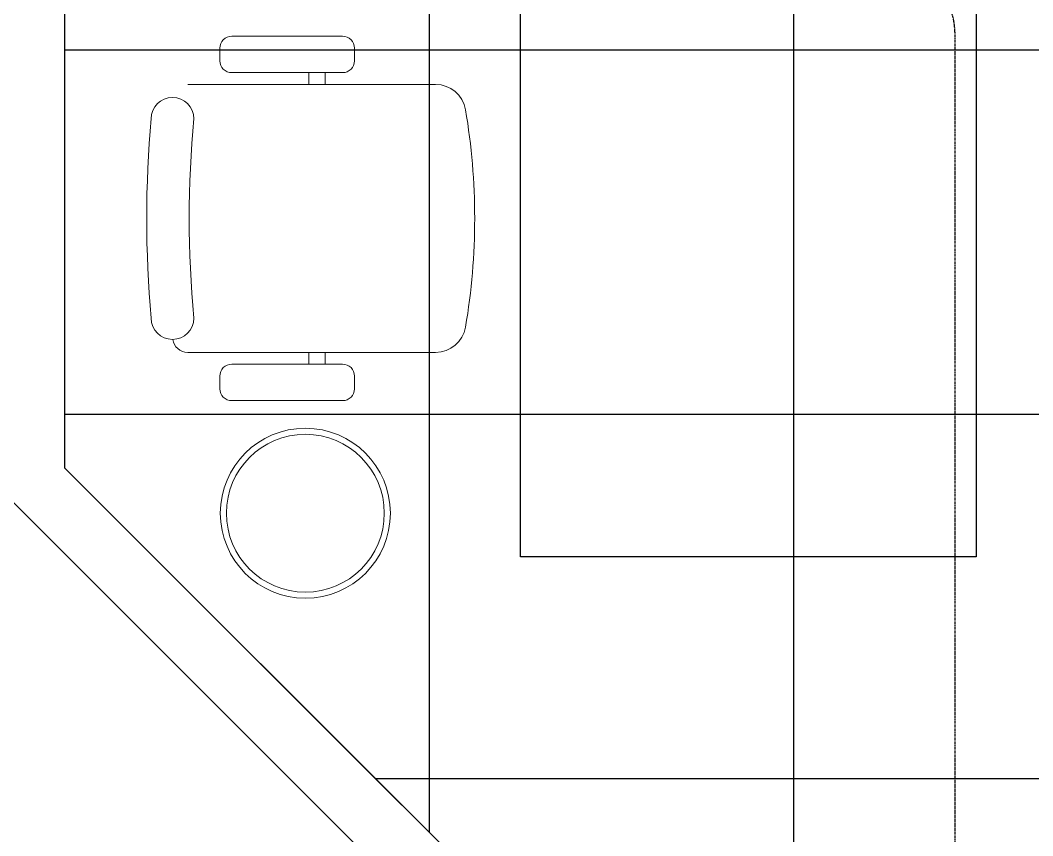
# Model space of a CAD drawing. Extents: x -12260 to 57327, y -29287 to 19916.
# Drawn here: x 15032 to 16699, y -304 to 1039 of the extents above; entities that cross this region are included whole.
import ezdxf

# ---------------------------------------------------------------- set-up
doc = ezdxf.new("R2010")
doc.units = 0
doc.header["$LTSCALE"] = 0.25
doc.linetypes.add('DASHDOT', pattern=[25.4, 12.7, -6.35, 0, -6.35])
doc.linetypes.add('HIDDEN', pattern=[9.525, 6.35, -3.175])
doc.layers.add('01-First Floor-FUR$0$FALSE CEILING', color=251, linetype='Continuous')
for name, color, linetype, lineweight in [('01-First Floor-FUR$0$LOADING', 253, 'Continuous', 5), ('01-First Floor-FUR$0$NEW Wall', 166, 'Continuous', 5), ('01-First Floor-FUR$0$Walls', 251, 'Continuous', 5), ('E-LITE-CLNG-CNDT', 6, 'DASHDOT', 35), ('E-POWR-FLOR-CNDT', 6, 'HIDDEN', 25)]:
    doc.layers.add(name, color=color, linetype=linetype, lineweight=lineweight)

# ---------------------------------------------------------------- blocks, each defined once
blk = doc.blocks.new('01-First Floor-FUR$0$WM00001-P')
at = {"layer": '01-First Floor-FUR$0$LOADING'}
for radius in [0.14, 0.13]:
    blk.add_circle((0, 0), radius, dxfattribs=at)
blk = doc.blocks.new('*X119')
at = {"color": 0}
for p, q in [((5, 3), (5, 3)), ((5, 3), (5, 3)), ((5, 3), (5, 3)), ((5, 3), (5, 3)), ((5, 3), (5, 3)), ((5, 3), (5, 3)), ((5, 3), (5, 3)), ((5, 3), (5, 3)), ((5, 3), (5, 3)), ((5, 3), (5, 3)), ((5, 3), (5, 3)), ((5, 3), (5, 3)), ((5, 3), (5, 3)), ((5, 3), (5, 3)), ((5, 3), (5, 3)), ((5, 3), (5, 3)), ((5, 3), (5, 3)), ((5, 3), (5, 3)), ((5, 3), (5, 3)), ((5, 3), (5, 3)), ((5, 3), (5, 3)), ((5, 3), (5, 3)), ((5, 3), (5, 3)), ((5, 3), (5, 3)), ((5, 3), (5, 3)), ((5, 3), (5, 3)), ((5, 3), (5, 3)), ((5, 3), (5, 3)), ((5, 3), (5, 3)), ((5, 3), (5, 3)), ((5, 3), (5, 3)), ((5, 3), (5, 3)), ((5, 3), (5, 3)), ((5, 3), (5, 3)), ((5, 3), (5, 3)), ((5, 3), (5, 3)), ((5, 3), (5, 3)), ((5, 3), (5, 3)), ((5, 3), (5, 3)), ((5, 3), (5, 3)), ((5, 3), (5, 3)), ((5, 3), (5, 3)), ((5, 3), (5, 3)), ((5, 3), (5, 3)), ((5, 3), (5, 3)), ((5, 3), (5, 3)), ((5, 3), (5, 3)), ((5, 3), (5, 3)), ((5, 3), (5, 3)), ((5, 3), (5, 3)), ((5, 3), (5, 3)), ((5, 3), (5, 3)), ((5, 3), (5, 3)), ((5, 3), (5, 3)), ((5, 3), (5, 3)), ((5, 3), (5, 3)), ((5, 3), (5, 3)), ((5, 3), (5, 3)), ((5, 3), (5, 3)), ((5, 3), (5, 3)), ((5, 3), (5, 3)), ((5, 3), (5, 3)), ((5, 3), (5, 3)), ((5, 3), (5, 3)), ((5, 3), (5, 3)), ((5, 3), (5, 3)), ((6, 3), (5, 3)), ((5, 3), (5, 3)), ((6, 3), (5, 3)), ((5, 3), (5, 3)), ((6, 3), (5, 3)), ((5, 3), (5, 3)), ((6, 3), (5, 3)), ((5, 3), (5, 3)), ((5, 3), (5, 3)), ((5, 3), (5, 3)), ((5, 3), (5, 3)), ((5, 3), (5, 3)), ((5, 3), (5, 3)), ((5, 3), (5, 3)), ((5, 3), (5, 3)), ((5, 3), (5, 3)), ((5, 3), (5, 3)), ((5, 3), (5, 3)), ((5, 3), (5, 3)), ((5, 3), (5, 3)), ((5, 3), (5, 3)), ((5, 3), (5, 3)), ((5, 3), (5, 3)), ((5, 3), (5, 3)), ((5, 3), (5, 3)), ((5, 3), (5, 3)), ((5, 3), (5, 3)), ((5, 3), (5, 3)), ((5, 3), (5, 3)), ((5, 3), (5, 3)), ((6, 3), (6, 3)), ((6, 3), (6, 3)), ((6, 3), (6, 3)), ((6, 3), (6, 3)), ((6, 3), (6, 3)), ((6, 3), (6, 3)), ((6, 3), (6, 3)), ((6, 3), (6, 3)), ((6, 3), (6, 3)), ((6, 3), (6, 3)), ((6, 3), (6, 3)), ((6, 3), (6, 3)), ((6, 3), (6, 3)), ((6, 3), (6, 3)), ((6, 3), (6, 3)), ((6, 3), (6, 3)), ((6, 3), (6, 3)), ((6, 3), (6, 3)), ((6, 3), (6, 3)), ((6, 3), (6, 3)), ((6, 3), (6, 3)), ((6, 3), (6, 3)), ((6, 3), (6, 3)), ((6, 3), (6, 3)), ((6, 3), (6, 3)), ((6, 3), (6, 3)), ((6, 3), (6, 3)), ((6, 3), (6, 3)), ((6, 3), (6, 3)), ((6, 3), (6, 3)), ((6, 3), (6, 3)), ((6, 3), (6, 3)), ((6, 3), (6, 3)), ((6, 3), (6, 3)), ((6, 3), (6, 3)), ((6, 3), (6, 3)), ((6, 3), (6, 3)), ((6, 3), (6, 3)), ((6, 3), (6, 3)), ((6, 3), (6, 3)), ((6, 3), (6, 3)), ((6, 3), (6, 3)), ((6, 3), (6, 3)), ((6, 3), (6, 3)), ((6, 3), (6, 3)), ((6, 3), (6, 3)), ((6, 3), (6, 3)), ((6, 3), (6, 3)), ((6, 3), (6, 3)), ((6, 3), (6, 3)), ((6, 3), (6, 3)), ((6, 3), (6, 3)), ((6, 3), (6, 3)), ((6, 3), (6, 3)), ((6, 3), (6, 3)), ((6, 3), (6, 3)), ((6, 3), (6, 3)), ((6, 3), (6, 3)), ((6, 3), (6, 3)), ((6, 3), (6, 3)), ((6, 3), (6, 3)), ((6, 3), (6, 3)), ((6, 3), (6, 3)), ((6, 3), (6, 3)), ((6, 3), (6, 3)), ((6, 3), (6, 3)), ((6, 3), (6, 3)), ((6, 3), (6, 3)), ((6, 3), (6, 3)), ((6, 3), (6, 3)), ((6, 3), (6, 3)), ((6, 3), (6, 3)), ((6, 3), (6, 3)), ((6, 3), (6, 3)), ((6, 3), (6, 3)), ((6, 3), (6, 3)), ((6, 3), (6, 3)), ((6, 3), (6, 3)), ((6, 3), (6, 3)), ((6, 3), (6, 3)), ((6, 3), (6, 3)), ((6, 3), (6, 3)), ((6, 3), (6, 3)), ((6, 3), (6, 3)), ((6, 3), (6, 3)), ((6, 3), (6, 3)), ((6, 3), (6, 3)), ((6, 3), (6, 3)), ((6, 3), (6, 3)), ((6, 3), (6, 3)), ((6, 3), (6, 3)), ((6, 3), (6, 3)), ((6, 3), (6, 3)), ((6, 3), (6, 3)), ((6, 3), (6, 3)), ((6, 3), (6, 3)), ((6, 3), (6, 3)), ((6, 3), (6, 3)), ((6, 3), (6, 3)), ((6, 3), (6, 3)), ((6, 3), (6, 3)), ((6, 3), (6, 3)), ((6, 3), (6, 3)), ((6, 3), (6, 3)), ((6, 3), (6, 3)), ((6, 3), (6, 3)), ((6, 3), (6, 3)), ((6, 3), (6, 3)), ((6, 3), (6, 3)), ((6, 3), (6, 3)), ((6, 3), (6, 3)), ((6, 3), (6, 3)), ((6, 3), (6, 3)), ((6, 3), (6, 3)), ((6, 3), (6, 3)), ((6, 3), (6, 3)), ((6, 3), (6, 3)), ((6, 3), (6, 3)), ((6, 3), (6, 3)), ((6, 3), (6, 3)), ((6, 3), (6, 3)), ((6, 3), (6, 3)), ((6, 3), (6, 3)), ((6, 3), (6, 3)), ((6, 3), (6, 3)), ((6, 3), (6, 3)), ((6, 3), (6, 3)), ((6, 3), (6, 3)), ((6, 3), (6, 3)), ((6, 3), (6, 3)), ((6, 3), (6, 3)), ((6, 3), (6, 3)), ((6, 3), (6, 3)), ((6, 3), (6, 3)), ((6, 3), (6, 3)), ((6, 3), (6, 3)), ((6, 3), (6, 3)), ((6, 3), (6, 3)), ((6, 3), (6, 3)), ((6, 3), (6, 3)), ((6, 3), (6, 3)), ((6, 3), (6, 3)), ((6, 3), (6, 3)), ((6, 3), (6, 3)), ((6, 3), (6, 3)), ((6, 3), (6, 3)), ((6, 3), (6, 3)), ((6, 3), (6, 3)), ((6, 3), (6, 3)), ((6, 3), (6, 3)), ((6, 3), (6, 3)), ((6, 3), (6, 3)), ((6, 3), (6, 3)), ((6, 3), (6, 3)), ((6, 3), (6, 3)), ((6, 3), (6, 3)), ((6, 3), (6, 3)), ((6, 3), (6, 3)), ((6, 3), (6, 3)), ((6, 3), (6, 3)), ((6, 3), (6, 3)), ((6, 3), (6, 3)), ((6, 3), (6, 3)), ((6, 3), (6, 3)), ((6, 3), (6, 3)), ((6, 3), (6, 3)), ((6, 3), (6, 3)), ((6, 3), (6, 3)), ((6, 3), (6, 3)), ((6, 3), (6, 3)), ((6, 3), (6, 3)), ((6, 3), (6, 3)), ((6, 3), (6, 3)), ((6, 3), (6, 3)), ((6, 3), (6, 3)), ((6, 3), (6, 3)), ((6, 3), (6, 3)), ((6, 3), (6, 3)), ((6, 3), (6, 3)), ((6, 3), (6, 3)), ((6, 3), (6, 3)), ((6, 3), (6, 3)), ((6, 3), (6, 3)), ((6, 3), (6, 3)), ((6, 3), (6, 3)), ((6, 3), (6, 3)), ((6, 3), (6, 3)), ((6, 3), (6, 3)), ((6, 3), (6, 3)), ((6, 3), (6, 3)), ((6, 3), (6, 3)), ((6, 3), (6, 3)), ((6, 3), (6, 3)), ((6, 3), (6, 3)), ((6, 3), (6, 3)), ((6, 3), (6, 3)), ((6, 3), (6, 3)), ((6, 3), (6, 3)), ((6, 3), (6, 3)), ((6, 3), (6, 3)), ((6, 3), (6, 3)), ((6, 3), (6, 3)), ((6, 3), (6, 3)), ((6, 3), (6, 3)), ((6, 3), (5, 3)), ((6, 3), (5, 3)), ((6, 3), (5, 3)), ((6, 3), (5, 3)), ((6, 3), (5, 3)), ((6, 3), (6, 3)), ((6, 3), (6, 3)), ((6, 3), (6, 3)), ((6, 3), (6, 3)), ((6, 3), (6, 3)), ((6, 3), (6, 3)), ((6, 3), (6, 3)), ((6, 3), (6, 3)), ((6, 3), (6, 3)), ((6, 3), (6, 3)), ((6, 3), (6, 3)), ((6, 3), (6, 3)), ((6, 3), (6, 3)), ((6, 3), (6, 3)), ((6, 3), (6, 3)), ((6, 3), (6, 3)), ((6, 3), (6, 3)), ((6, 3), (6, 3)), ((6, 3), (6, 3)), ((6, 3), (6, 3)), ((6, 3), (6, 3)), ((6, 3), (6, 3)), ((6, 3), (6, 3)), ((6, 3), (6, 3)), ((6, 3), (6, 3)), ((6, 3), (6, 3)), ((6, 3), (6, 3)), ((6, 3), (6, 3)), ((6, 3), (6, 3)), ((6, 3), (6, 3)), ((6, 3), (6, 3)), ((6, 3), (6, 3)), ((6, 3), (6, 3)), ((6, 3), (6, 3)), ((6, 3), (6, 3)), ((6, 3), (6, 3)), ((6, 3), (6, 3)), ((6, 3), (6, 3)), ((6, 3), (6, 3)), ((6, 3), (6, 3)), ((6, 3), (6, 3)), ((6, 3), (6, 3)), ((6, 3), (6, 3)), ((6, 3), (6, 3)), ((6, 3), (6, 3)), ((6, 3), (6, 3)), ((6, 3), (6, 3)), ((6, 3), (6, 3)), ((6, 3), (6, 3)), ((6, 3), (6, 3)), ((6, 3), (6, 3)), ((6, 3), (6, 3)), ((6, 3), (6, 3)), ((6, 3), (6, 3)), ((6, 3), (6, 3)), ((6, 3), (6, 3)), ((6, 3), (6, 3)), ((6, 3), (6, 3)), ((6, 3), (6, 3)), ((6, 3), (6, 3)), ((6, 3), (6, 3)), ((6, 3), (6, 3)), ((6, 3), (6, 3)), ((6, 3), (6, 3)), ((6, 3), (6, 3)), ((6, 3), (6, 3)), ((6, 3), (6, 3)), ((6, 3), (6, 3)), ((6, 3), (6, 3)), ((6, 3), (6, 3)), ((6, 3), (6, 3)), ((6, 3), (6, 3)), ((6, 3), (6, 3)), ((6, 3), (6, 3)), ((6, 3), (6, 3)), ((6, 3), (6, 3)), ((6, 3), (6, 3)), ((6, 3), (6, 3)), ((6, 3), (6, 3)), ((6, 3), (6, 3)), ((6, 3), (6, 3)), ((6, 3), (6, 3)), ((6, 3), (6, 3)), ((6, 3), (6, 3)), ((6, 3), (6, 3)), ((6, 3), (6, 3)), ((6, 3), (6, 3)), ((6, 3), (6, 3)), ((6, 3), (6, 3)), ((6, 3), (6, 3)), ((6, 3), (6, 3)), ((6, 3), (6, 3)), ((6, 3), (6, 3)), ((6, 3), (6, 3)), ((6, 3), (6, 3)), ((6, 3), (6, 3)), ((6, 3), (6, 3)), ((6, 3), (6, 3)), ((6, 3), (6, 3)), ((6, 3), (6, 3)), ((6, 3), (6, 3)), ((6, 3), (6, 3)), ((6, 3), (6, 3)), ((6, 3), (6, 3)), ((6, 3), (6, 3)), ((6, 3), (6, 3)), ((6, 3), (6, 3)), ((6, 3), (6, 3)), ((6, 3), (6, 3)), ((6, 3), (6, 3)), ((6, 3), (6, 3)), ((6, 3), (6, 3)), ((6, 3), (6, 3)), ((6, 3), (6, 3)), ((6, 3), (6, 3)), ((6, 3), (6, 3)), ((6, 3), (6, 3)), ((6, 3), (6, 3)), ((6, 3), (6, 3)), ((6, 3), (6, 3)), ((6, 3), (6, 3)), ((6, 3), (6, 3)), ((6, 3), (6, 3)), ((6, 3), (6, 3)), ((6, 3), (6, 3)), ((6, 3), (6, 3)), ((6, 3), (6, 3)), ((6, 3), (6, 3)), ((6, 3), (6, 3)), ((6, 3), (6, 3)), ((6, 3), (6, 3)), ((6, 3), (6, 3)), ((6, 3), (6, 3)), ((6, 3), (6, 3)), ((6, 3), (6, 3)), ((6, 3), (6, 3)), ((6, 3), (6, 3)), ((6, 3), (6, 3)), ((6, 3), (6, 3)), ((6, 3), (6, 3)), ((6, 3), (6, 3)), ((6, 3), (6, 3)), ((6, 3), (6, 3)), ((6, 3), (6, 3)), ((6, 3), (6, 3)), ((6, 3), (6, 3)), ((6, 3), (6, 3)), ((6, 3), (6, 3)), ((6, 3), (6, 3)), ((6, 3), (6, 3)), ((6, 3), (6, 3)), ((6, 3), (6, 3)), ((6, 3), (6, 3)), ((6, 3), (6, 3)), ((6, 3), (6, 3)), ((6, 3), (6, 3)), ((6, 3), (6, 3)), ((6, 3), (6, 3)), ((6, 3), (6, 3)), ((6, 3), (6, 3)), ((6, 3), (6, 3)), ((6, 3), (6, 3)), ((6, 3), (6, 3)), ((6, 3), (6, 3)), ((6, 3), (6, 3)), ((6, 3), (6, 3)), ((6, 3), (6, 3)), ((6, 3), (6, 3)), ((6, 3), (6, 3)), ((6, 3), (6, 3)), ((6, 3), (6, 3)), ((6, 3), (6, 3)), ((6, 3), (6, 3)), ((6, 3), (6, 3)), ((6, 3), (6, 3)), ((6, 3), (6, 3)), ((6, 3), (6, 3)), ((6, 3), (6, 3)), ((6, 3), (6, 3)), ((6, 3), (6, 3)), ((6, 3), (6, 3)), ((6, 3), (6, 3)), ((6, 3), (6, 3)), ((6, 3), (6, 3)), ((6, 3), (6, 3)), ((6, 3), (6, 3)), ((6, 3), (6, 3)), ((6, 3), (6, 3)), ((6, 3), (6, 3)), ((6, 3), (6, 3)), ((6, 3), (6, 3)), ((6, 3), (6, 3)), ((6, 3), (6, 3)), ((6, 3), (6, 3)), ((6, 3), (6, 3)), ((6, 3), (6, 3)), ((6, 3), (6, 3)), ((6, 3), (6, 3)), ((6, 3), (6, 3)), ((6, 3), (6, 3)), ((6, 3), (6, 3)), ((6, 3), (6, 3)), ((6, 3), (6, 3)), ((6, 3), (6, 3)), ((6, 3), (6, 3)), ((6, 3), (6, 3)), ((6, 3), (6, 3)), ((6, 3), (6, 3)), ((6, 3), (6, 3)), ((6, 3), (6, 3)), ((6, 3), (6, 3)), ((6, 3), (6, 3)), ((6, 3), (6, 3)), ((6, 3), (6, 3)), ((6, 3), (6, 3)), ((6, 3), (6, 3)), ((6, 3), (6, 3)), ((6, 3), (6, 3)), ((6, 3), (6, 3)), ((6, 3), (6, 3)), ((6, 3), (6, 3)), ((6, 3), (6, 3)), ((6, 3), (6, 3)), ((6, 3), (6, 3)), ((6, 3), (6, 3)), ((6, 3), (6, 3)), ((6, 3), (6, 3)), ((6, 3), (6, 3)), ((6, 3), (6, 3)), ((6, 3), (6, 3)), ((6, 3), (6, 3)), ((6, 3), (6, 3)), ((6, 3), (6, 3)), ((6, 3), (6, 3)), ((6, 3), (6, 3)), ((6, 3), (6, 3)), ((6, 3), (6, 3)), ((6, 3), (6, 3)), ((6, 3), (6, 3)), ((6, 3), (6, 3)), ((6, 3), (6, 3)), ((6, 3), (6, 3)), ((6, 3), (6, 3)), ((6, 3), (6, 3)), ((6, 3), (6, 3)), ((6, 3), (6, 3)), ((6, 3), (6, 3)), ((6, 3), (6, 3)), ((6, 3), (6, 3)), ((6, 3), (6, 3)), ((6, 3), (6, 3)), ((6, 3), (6, 3)), ((6, 3), (6, 3)), ((6, 3), (6, 3)), ((6, 3), (6, 3)), ((6, 3), (6, 3)), ((6, 3), (6, 3)), ((6, 3), (6, 3)), ((6, 3), (6, 3)), ((6, 3), (6, 3)), ((6, 3), (6, 3)), ((6, 3), (6, 3)), ((6, 3), (6, 3)), ((6, 3), (6, 3)), ((6, 3), (6, 3)), ((6, 3), (6, 3)), ((6, 3), (6, 3)), ((6, 3), (6, 3)), ((6, 3), (6, 3)), ((6, 3), (6, 3)), ((6, 3), (6, 3)), ((6, 3), (6, 3)), ((6, 3), (6, 3)), ((6, 3), (6, 3)), ((6, 3), (6, 3)), ((6, 3), (6, 3)), ((6, 3), (6, 3)), ((6, 3), (6, 3)), ((6, 3), (6, 3)), ((6, 3), (6, 3)), ((6, 3), (6, 3)), ((6, 3), (6, 3)), ((6, 3), (6, 3)), ((6, 3), (6, 3)), ((6, 3), (6, 3)), ((6, 3), (6, 3)), ((6, 3), (6, 3)), ((6, 3), (6, 3)), ((6, 3), (6, 3)), ((6, 3), (6, 3)), ((6, 3), (6, 3)), ((6, 3), (6, 3)), ((6, 3), (6, 3)), ((6, 3), (6, 3)), ((6, 3), (6, 3)), ((6, 3), (6, 3)), ((6, 3), (6, 3)), ((6, 3), (6, 3)), ((6, 3), (6, 3)), ((6, 3), (6, 3)), ((6, 3), (6, 3)), ((6, 3), (6, 3)), ((6, 3), (6, 3)), ((6, 3), (6, 3)), ((6, 3), (6, 3)), ((6, 3), (6, 3)), ((6, 3), (6, 3)), ((6, 3), (6, 3)), ((6, 3), (6, 3)), ((6, 3), (6, 3)), ((6, 3), (6, 3)), ((6, 3), (6, 3)), ((6, 3), (6, 3)), ((6, 3), (6, 3)), ((6, 3), (6, 3)), ((6, 3), (6, 3)), ((6, 3), (6, 3))]:
    blk.add_line(p, q, dxfattribs=at)
blk = doc.blocks.new('*X120')
at = {"color": 0}
for p, q in [((13, 1), (13, 1)), ((13, 1), (13, 1)), ((13, 1), (13, 1)), ((13, 1), (13, 1)), ((13, 1), (13, 1)), ((13, 1), (13, 1)), ((13, 1), (13, 1)), ((13, 1), (13, 1)), ((13, 1), (13, 1)), ((13, 1), (13, 1)), ((13, 1), (13, 1)), ((13, 1), (13, 1)), ((13, 1), (13, 1)), ((13, 1), (13, 1)), ((13, 1), (13, 1)), ((13, 1), (14, 1)), ((13, 1), (14, 1)), ((13, 1), (14, 1)), ((13, 1), (13, 1)), ((13, 1), (13, 1)), ((13, 1), (13, 1)), ((13, 1), (13, 1)), ((13, 1), (13, 1)), ((13, 1), (13, 1)), ((13, 1), (13, 1)), ((13, 1), (13, 1)), ((13, 1), (13, 1)), ((13, 1), (13, 1)), ((13, 1), (13, 1)), ((13, 1), (13, 1)), ((13, 1), (13, 1)), ((13, 1), (13, 1)), ((13, 1), (13, 1)), ((13, 1), (13, 1)), ((13, 1), (13, 1)), ((13, 1), (13, 1)), ((13, 1), (13, 1)), ((13, 1), (13, 1)), ((13, 1), (13, 1)), ((13, 1), (13, 1)), ((13, 1), (13, 1)), ((13, 1), (13, 1)), ((13, 1), (13, 1)), ((13, 1), (13, 1)), ((13, 1), (13, 1)), ((13, 1), (13, 1)), ((13, 1), (13, 1)), ((13, 1), (13, 1)), ((13, 1), (13, 1)), ((13, 1), (13, 1)), ((13, 1), (13, 1)), ((13, 1), (13, 1)), ((13, 1), (13, 1)), ((13, 1), (13, 1)), ((13, 1), (13, 1)), ((13, 1), (13, 1)), ((13, 1), (13, 1)), ((13, 1), (13, 1)), ((13, 1), (13, 1)), ((13, 1), (13, 1)), ((13, 1), (13, 1)), ((13, 1), (13, 1)), ((13, 1), (13, 1)), ((13, 1), (13, 1)), ((13, 1), (13, 1)), ((13, 1), (13, 1)), ((13, 1), (13, 1)), ((13, 1), (13, 1)), ((13, 1), (13, 1)), ((13, 1), (13, 1)), ((13, 1), (13, 1)), ((13, 1), (13, 1)), ((13, 1), (13, 1)), ((13, 1), (13, 1)), ((13, 1), (13, 1)), ((13, 1), (13, 1)), ((13, 1), (13, 1)), ((13, 1), (13, 1)), ((13, 1), (13, 1)), ((13, 1), (13, 1)), ((13, 1), (13, 1)), ((13, 1), (13, 1)), ((13, 1), (13, 1)), ((13, 1), (13, 1)), ((13, 1), (13, 1)), ((13, 1), (13, 1)), ((13, 1), (13, 1)), ((13, 1), (13, 1)), ((13, 1), (13, 1)), ((13, 1), (13, 1)), ((13, 1), (13, 1)), ((13, 1), (13, 1)), ((13, 1), (13, 1)), ((13, 1), (13, 1)), ((13, 1), (13, 1)), ((13, 1), (13, 1)), ((13, 1), (13, 1)), ((13, 1), (13, 1)), ((13, 1), (13, 1)), ((13, 1), (13, 1)), ((13, 1), (13, 1)), ((13, 1), (13, 1)), ((13, 1), (13, 1)), ((13, 1), (13, 1)), ((13, 1), (13, 1)), ((13, 1), (13, 1)), ((13, 1), (13, 1)), ((13, 1), (13, 1)), ((13, 1), (13, 1)), ((13, 1), (13, 1)), ((13, 1), (13, 1)), ((13, 1), (13, 1)), ((13, 1), (13, 1)), ((13, 1), (13, 1)), ((13, 1), (13, 1)), ((13, 1), (13, 1)), ((13, 1), (13, 1)), ((13, 1), (13, 1)), ((13, 1), (13, 1)), ((13, 1), (13, 1)), ((13, 1), (13, 1)), ((13, 1), (13, 1)), ((13, 1), (13, 1)), ((13, 1), (14, 1)), ((13, 0), (13, 0)), ((13, 0), (13, 0)), ((13, 0), (13, 0)), ((13, 0), (13, 0)), ((13, 0), (13, 0)), ((13, 0), (13, 0)), ((13, 0), (13, 0)), ((13, 0), (13, 0)), ((13, 0), (13, 0)), ((13, 0), (13, 0)), ((13, 0), (13, 0)), ((13, 0), (13, 0)), ((13, 0), (13, 0)), ((13, 0), (13, 0)), ((13, 0), (13, 0)), ((13, 0), (13, 0)), ((13, 0), (13, 0)), ((13, 0), (13, 0)), ((13, 0), (13, 0)), ((13, 0), (13, 0)), ((13, 0), (13, 0)), ((13, 0), (13, 0)), ((13, 0), (13, 0)), ((13, 0), (13, 0)), ((13, 0), (13, 0)), ((13, 0), (13, 0)), ((13, 0), (13, 0)), ((13, 0), (13, 0)), ((13, 0), (13, 0)), ((13, 0), (13, 0)), ((13, 0), (13, 0)), ((13, 0), (13, 0)), ((13, 0), (13, 0)), ((13, 0), (13, 0)), ((13, 0), (13, 0)), ((13, 0), (13, 0)), ((13, 0), (13, 0)), ((13, 0), (13, 0)), ((13, 0), (13, 0)), ((13, 0), (13, 0)), ((13, 0), (13, 0)), ((13, 0), (13, 0)), ((13, 0), (13, 0)), ((13, 0), (13, 0)), ((13, 0), (13, 0)), ((13, 0), (13, 0)), ((13, 0), (13, 0)), ((13, 0), (13, 0)), ((13, 0), (14, 0)), ((13, 0), (14, 0)), ((13, 0), (13, 0)), ((13, 0), (14, 0)), ((14, 1), (14, 1)), ((14, 1), (14, 1)), ((14, 1), (14, 1)), ((14, 1), (14, 1)), ((14, 1), (14, 1)), ((14, 1), (14, 1)), ((14, 1), (14, 1)), ((14, 1), (14, 1)), ((14, 1), (14, 1)), ((14, 1), (14, 1)), ((14, 1), (14, 1)), ((14, 1), (14, 1)), ((14, 1), (14, 1)), ((14, 1), (14, 1)), ((14, 1), (14, 1)), ((14, 1), (14, 1)), ((14, 1), (14, 1)), ((14, 1), (14, 1)), ((14, 1), (14, 1)), ((14, 1), (14, 1)), ((14, 1), (14, 1)), ((14, 1), (14, 1)), ((14, 1), (14, 1)), ((14, 1), (14, 1)), ((14, 1), (14, 1)), ((14, 1), (14, 1)), ((14, 1), (14, 1)), ((14, 1), (14, 1)), ((14, 1), (14, 1)), ((14, 1), (14, 1)), ((14, 1), (14, 1)), ((14, 1), (14, 1)), ((14, 1), (14, 1)), ((14, 1), (14, 1)), ((14, 1), (14, 1)), ((14, 1), (14, 1)), ((14, 1), (14, 1)), ((14, 1), (14, 1)), ((14, 1), (14, 1)), ((14, 1), (14, 1)), ((14, 1), (14, 1)), ((14, 1), (14, 1)), ((14, 1), (14, 1)), ((14, 1), (14, 1)), ((14, 1), (14, 1)), ((14, 1), (14, 1)), ((14, 1), (14, 1)), ((14, 1), (14, 1)), ((14, 1), (14, 1)), ((14, 1), (14, 1)), ((14, 1), (14, 1)), ((14, 1), (14, 1)), ((14, 1), (14, 1)), ((14, 1), (14, 1)), ((14, 1), (14, 1)), ((14, 1), (14, 1)), ((14, 1), (14, 1)), ((14, 1), (14, 1)), ((14, 1), (14, 1)), ((14, 1), (14, 1)), ((14, 1), (14, 1)), ((14, 1), (14, 1)), ((14, 1), (14, 1)), ((14, 1), (14, 1)), ((14, 1), (14, 1)), ((14, 1), (14, 1)), ((14, 1), (14, 1)), ((14, 1), (14, 1)), ((14, 1), (14, 1)), ((14, 1), (14, 1)), ((14, 1), (14, 1)), ((14, 1), (14, 1)), ((14, 1), (14, 1)), ((14, 1), (14, 1)), ((14, 1), (14, 1)), ((14, 1), (14, 1)), ((14, 1), (14, 1)), ((14, 1), (14, 1)), ((14, 1), (14, 1)), ((14, 1), (14, 1)), ((14, 1), (14, 1)), ((14, 1), (14, 1)), ((14, 1), (14, 1)), ((14, 1), (14, 1)), ((14, 1), (14, 1)), ((14, 1), (14, 1)), ((14, 1), (14, 1)), ((14, 1), (14, 1)), ((14, 1), (14, 1)), ((14, 1), (14, 1)), ((14, 1), (14, 1)), ((14, 1), (14, 1)), ((14, 1), (14, 1)), ((14, 1), (14, 1)), ((14, 0), (14, 0)), ((14, 0), (14, 0)), ((14, 0), (14, 0)), ((14, 0), (14, 0)), ((14, 0), (14, 0)), ((14, 0), (14, 0)), ((14, 0), (14, 0)), ((14, 0), (14, 0)), ((14, 0), (14, 0)), ((14, 0), (14, 0)), ((14, 0), (14, 0)), ((14, 0), (14, 0)), ((14, 0), (14, 0)), ((14, 0), (14, 0)), ((14, 0), (14, 0)), ((14, 0), (14, 0)), ((14, 0), (14, 0)), ((14, 0), (14, 0)), ((14, 0), (14, 0)), ((14, 0), (14, 0)), ((14, 0), (14, 0)), ((14, 0), (14, 0)), ((14, 0), (14, 0)), ((14, 0), (14, 0)), ((14, 0), (14, 0)), ((14, 0), (14, 0)), ((14, 0), (14, 0)), ((14, 0), (14, 0)), ((14, 0), (14, 0)), ((14, 0), (14, 0)), ((14, 0), (14, 0)), ((14, 0), (14, 0)), ((14, 0), (14, 0)), ((14, 0), (14, 0)), ((14, 0), (14, 0)), ((14, 0), (14, 0)), ((14, 0), (14, 0)), ((14, 0), (14, 0)), ((14, 0), (14, 0)), ((14, 0), (14, 0)), ((14, 0), (14, 0)), ((14, 0), (14, 0)), ((14, 0), (14, 0)), ((14, 0), (14, 0)), ((14, 0), (14, 0)), ((14, 0), (14, 0)), ((14, 0), (14, 0)), ((14, 0), (14, 0)), ((13, 0), (13, 0)), ((13, 0), (14, 0)), ((13, 0), (13, 0)), ((13, 0), (14, 0)), ((13, 0), (13, 0)), ((13, 0), (14, 0)), ((13, 0), (13, 0)), ((13, 0), (13, 0)), ((13, 0), (13, 0)), ((13, 0), (13, 0)), ((13, 0), (14, 0)), ((13, 0), (13, 0)), ((13, 0), (14, 0)), ((13, 0), (13, 0)), ((13, 0), (14, 0)), ((13, 0), (13, 0)), ((13, 0), (14, 0)), ((13, 0), (13, 0)), ((13, 0), (14, 0)), ((13, 0), (13, 0)), ((13, 0), (14, 0)), ((13, 0), (13, 0)), ((13, 0), (14, 0)), ((13, 0), (13, 0)), ((13, 0), (13, 0)), ((13, 0), (13, 0)), ((13, 0), (14, 0)), ((13, 0), (13, 0)), ((13, 0), (14, 0)), ((13, 0), (13, 0)), ((13, 0), (14, 0)), ((13, 0), (13, 0)), ((13, 0), (14, 0)), ((13, 0), (13, 0)), ((13, 0), (13, 0)), ((13, 0), (13, 0)), ((13, 0), (13, 0)), ((13, 0), (13, 0)), ((13, 0), (13, 0)), ((13, 0), (13, 0)), ((13, 0), (13, 0)), ((13, 0), (13, 0)), ((13, 0), (13, 0)), ((13, 0), (13, 0)), ((13, 0), (13, 0)), ((13, 0), (13, 0)), ((13, 0), (13, 0)), ((13, 0), (13, 0)), ((13, 0), (13, 0)), ((13, 0), (13, 0)), ((13, 0), (13, 0)), ((13, 0), (13, 0)), ((13, 0), (13, 0)), ((13, 0), (13, 0)), ((13, 0), (13, 0)), ((13, 0), (13, 0)), ((13, 0), (13, 0)), ((13, 0), (13, 0)), ((13, 0), (13, 0)), ((13, 0), (13, 0)), ((13, 0), (13, 0)), ((13, 0), (13, 0)), ((13, 0), (13, 0)), ((13, 0), (13, 0)), ((13, -1), (13, -1)), ((13, -1), (13, -1)), ((13, -1), (13, -1)), ((13, -1), (13, -1)), ((13, -1), (13, -1)), ((13, -1), (14, -1)), ((13, -1), (13, -1)), ((14, 0), (14, 0)), ((14, 0), (14, 0)), ((14, 0), (14, 0)), ((14, 0), (14, 0)), ((14, 0), (14, 0)), ((14, 0), (14, 0)), ((14, 0), (14, 0)), ((14, 0), (14, 0)), ((14, 0), (14, 0)), ((14, 0), (14, 0)), ((14, 0), (14, 0)), ((14, 0), (14, 0)), ((14, 0), (14, 0)), ((14, 0), (14, 0)), ((14, 0), (14, 0)), ((13, 0), (14, 0)), ((14, 0), (14, 0)), ((14, 0), (14, 0)), ((14, 0), (14, 0)), ((14, 0), (14, 0)), ((14, 0), (14, 0)), ((14, 0), (14, 0)), ((14, 0), (14, 0)), ((14, 0), (14, 0)), ((14, 0), (14, 0)), ((14, 0), (14, 0)), ((14, 0), (14, 0)), ((14, 0), (14, 0)), ((14, 0), (14, 0)), ((14, 0), (14, 0)), ((14, 0), (14, 0)), ((14, 0), (14, 0)), ((14, 0), (14, 0)), ((14, 0), (14, 0)), ((14, 0), (14, 0)), ((14, 0), (14, 0)), ((14, 0), (14, 0)), ((14, 0), (14, 0)), ((14, 0), (14, 0)), ((14, 0), (14, 0)), ((14, 0), (14, 0)), ((14, 0), (14, 0)), ((14, 0), (14, 0)), ((14, 0), (14, 0)), ((14, 0), (14, 0)), ((14, 0), (14, 0)), ((14, 0), (14, 0)), ((14, 0), (14, 0)), ((14, 0), (14, 0)), ((14, 0), (14, 0)), ((14, -1), (14, -1)), ((14, -1), (14, -1)), ((14, -1), (14, -1)), ((14, -1), (14, -1)), ((14, -1), (14, -1))]:
    blk.add_line(p, q, dxfattribs=at)
blk = doc.blocks.new('01-First Floor-FUR$0$GF21018-P')
at = {"color": 0}
for p, q in [((-0.2207, 0.4756), (-0.2207, 0.0675)), ((0.2205, 0.4756), (0.2205, 0.0675)), ((-0.2806, 0.3422), (-0.2598, 0.3422)), ((0.2596, 0.3422), (0.2804, 0.3422)), ((-0.3002, 0.3226), (-0.3002, 0.14)), ((-0.2402, 0.3226), (-0.2402, 0.14)), ((0.24, 0.3226), (0.24, 0.14)), ((0.3, 0.3226), (0.3, 0.14)), ((-0.2402, 0.2937), (-0.2207, 0.2937)), ((0.2205, 0.2937), (0.24, 0.2937)), ((-0.2402, 0.2671), (-0.2207, 0.2671)), ((0.2205, 0.2671), (0.24, 0.2671)), ((-0.2806, 0.1204), (-0.2598, 0.1204)), ((0.2596, 0.1204), (0.2804, 0.1204))]:
    blk.add_line(p, q, dxfattribs=at)
for points in [[(0.24, 0.2937), (0.24, 0.2937), (0.24, 0.2937), (0.24, 0.2937), (0.24, 0.2937), (0.24, 0.2937), (0.24, 0.2937), (0.24, 0.2937), (0.24, 0.2937), (0.24, 0.2937), (0.24, 0.2937), (0.24, 0.2937), (0.24, 0.2937), (0.24, 0.2937), (0.24, 0.2937), (0.24, 0.2937), (0.24, 0.2937), (0.24, 0.2937), (0.24, 0.2937), (0.24, 0.2937), (0.24, 0.2937), (0.24, 0.2937), (0.24, 0.2937), (0.24, 0.2937), (0.24, 0.2937), (0.24, 0.2937), (0.24, 0.2937), (0.24, 0.2937), (0.24, 0.2937), (0.24, 0.2937), (0.24, 0.2937), (0.24, 0.2937), (0.24, 0.2937), (0.24, 0.2937), (0.24, 0.2937), (0.24, 0.2937), (0.24, 0.2937), (0.24, 0.2937), (0.24, 0.2937), (0.24, 0.2937), (0.24, 0.2937), (0.24, 0.2937), (0.24, 0.2937), (0.24, 0.2937), (0.24, 0.2937), (0.24, 0.2937), (0.24, 0.2937), (0.24, 0.2937), (0.24, 0.2937), (0.24, 0.2937), (0.24, 0.2937), (0.24, 0.2937), (0.24, 0.2937), (0.24, 0.2937), (0.24, 0.2937), (0.24, 0.2937), (0.24, 0.2937), (0.24, 0.2937), (0.24, 0.2937), (0.24, 0.2937), (0.24, 0.2937), (0.24, 0.2937), (0.24, 0.2937), (0.24, 0.2937), (0.24, 0.2937), (0.24, 0.2937), (0.24, 0.2937), (0.24, 0.2937), (0.24, 0.2937), (0.24, 0.2937), (0.24, 0.2937), (0.24, 0.2937), (0.24, 0.2937), (0.24, 0.2937), (0.24, 0.2937), (0.24, 0.2937), (0.24, 0.2937), (0.24, 0.2937), (0.24, 0.2937), (0.24, 0.2937), (0.24, 0.2937), (0.24, 0.2937), (0.24, 0.2937), (0.24, 0.2937), (0.24, 0.2937), (0.24, 0.2937), (0.24, 0.2937), (0.24, 0.2937), (0.24, 0.2937), (0.24, 0.2937), (0.24, 0.2937), (0.24, 0.2937), (0.24, 0.2937), (0.24, 0.2937), (0.24, 0.2937), (0.24, 0.2937), (0.24, 0.2937), (0.24, 0.2937), (0.24, 0.2937), (0.24, 0.2937), (0.24, 0.2937), (0.24, 0.2937), (0.24, 0.2937), (0.24, 0.2937), (0.24, 0.2937), (0.24, 0.2937), (0.24, 0.2937), (0.24, 0.2937), (0.24, 0.2937), (0.24, 0.2937), (0.24, 0.2937), (0.24, 0.2937), (0.24, 0.2937), (0.24, 0.2937), (0.24, 0.2937), (0.24, 0.2937), (0.24, 0.2937), (0.24, 0.2937), (0.24, 0.2937), (0.24, 0.2937), (0.24, 0.2937), (0.24, 0.2937), (0.24, 0.2937), (0.24, 0.2937), (0.24, 0.2937), (0.24, 0.2937), (0.24, 0.2937), (0.24, 0.2937), (0.24, 0.2937), (0.24, 0.2937), (0.24, 0.2937), (0.24, 0.2937), (0.24, 0.2937), (0.24, 0.2937), (0.24, 0.2937), (0.24, 0.2937), (0.24, 0.2937), (0.24, 0.2937), (0.24, 0.2937), (0.24, 0.2937), (0.24, 0.2937), (0.24, 0.2937), (0.24, 0.2937), (0.24, 0.2937), (0.24, 0.2937), (0.24, 0.2937), (0.24, 0.2937), (0.24, 0.2937), (0.24, 0.2937), (0.24, 0.2937), (0.24, 0.2937), (0.24, 0.2937), (0.24, 0.2937), (0.24, 0.2937), (0.24, 0.2937), (0.24, 0.2937), (0.24, 0.2937), (0.24, 0.2937), (0.24, 0.2937), (0.24, 0.2937), (0.24, 0.2937), (0.24, 0.2937), (0.24, 0.2937), (0.24, 0.2937), (0.24, 0.2937), (0.24, 0.2937), (0.24, 0.2937), (0.24, 0.2937), (0.24, 0.2937), (0.24, 0.2937), (0.24, 0.2937), (0.24, 0.2937), (0.24, 0.2937), (0.24, 0.2937), (0.24, 0.2937), (0.24, 0.2937), (0.24, 0.2937), (0.24, 0.2937), (0.24, 0.2937), (0.24, 0.2937), (0.24, 0.2937), (0.24, 0.2937), (0.24, 0.2937), (0.24, 0.2937), (0.24, 0.2937), (0.24, 0.2937), (0.24, 0.2937), (0.24, 0.2937), (0.24, 0.2937), (0.24, 0.2937), (0.24, 0.2937), (0.24, 0.2937), (0.24, 0.2937), (0.24, 0.2937), (0.24, 0.2937), (0.24, 0.2937), (0.24, 0.2937), (0.24, 0.2937), (0.24, 0.2937), (0.24, 0.2937), (0.24, 0.2937), (0.24, 0.2937), (0.24, 0.2937), (0.24, 0.2937), (0.24, 0.2937), (0.24, 0.2937), (0.24, 0.2937), (0.24, 0.2937), (0.24, 0.2937), (0.24, 0.2937), (0.24, 0.2937), (0.24, 0.2937), (0.24, 0.2937), (0.24, 0.2937), (0.24, 0.2937), (0.24, 0.2937), (0.24, 0.2937), (0.24, 0.2937), (0.24, 0.2937), (0.24, 0.2937), (0.24, 0.2937), (0.24, 0.2937), (0.24, 0.2937), (0.24, 0.2937), (0.24, 0.2937), (0.24, 0.2937), (0.24, 0.2937), (0.24, 0.2937), (0.24, 0.2937), (0.24, 0.2937), (0.24, 0.2937), (0.24, 0.2937), (0.24, 0.2937), (0.24, 0.2937), (0.24, 0.2937), (0.24, 0.2937), (0.24, 0.2937), (0.24, 0.2937), (0.24, 0.2937), (0.24, 0.2937), (0.24, 0.2937), (0.24, 0.2937), (0.24, 0.2937), (0.24, 0.2937), (0.24, 0.2937), (0.24, 0.2937), (0.24, 0.2937), (0.24, 0.2937), (0.24, 0.2937), (0.24, 0.2937), (0.24, 0.2937), (0.24, 0.2937), (0.24, 0.2937), (0.24, 0.2937), (0.24, 0.2937), (0.24, 0.2937), (0.24, 0.2937), (0.24, 0.2937), (0.24, 0.2937), (0.24, 0.2937), (0.24, 0.2937), (0.24, 0.2937), (0.24, 0.2937), (0.24, 0.2937), (0.24, 0.2937), (0.24, 0.2937), (0.24, 0.2937), (0.24, 0.2937), (0.24, 0.2937), (0.24, 0.2937), (0.24, 0.2937), (0.24, 0.2937), (0.24, 0.2937), (0.24, 0.2937), (0.24, 0.2937), (0.24, 0.2937), (0.24, 0.2937)], [(0.24, 0.2937), (0.24, 0.2937), (0.24, 0.2937), (0.24, 0.2937), (0.24, 0.2937), (0.24, 0.2937), (0.24, 0.2937), (0.24, 0.2937), (0.24, 0.2937), (0.24, 0.2937), (0.24, 0.2937), (0.24, 0.2937), (0.24, 0.2937), (0.24, 0.2937), (0.24, 0.2937), (0.24, 0.2937), (0.24, 0.2937), (0.24, 0.2937), (0.24, 0.2937), (0.24, 0.2937), (0.24, 0.2937), (0.24, 0.2937), (0.24, 0.2937), (0.24, 0.2937), (0.24, 0.2937), (0.24, 0.2937), (0.24, 0.2937), (0.24, 0.2937), (0.24, 0.2937), (0.24, 0.2937), (0.24, 0.2937), (0.24, 0.2937), (0.24, 0.2937), (0.24, 0.2937), (0.24, 0.2937), (0.24, 0.2937), (0.24, 0.2937), (0.24, 0.2937), (0.24, 0.2937), (0.24, 0.2937), (0.24, 0.2937), (0.24, 0.2937), (0.24, 0.2937), (0.24, 0.2937), (0.24, 0.2937), (0.24, 0.2937), (0.24, 0.2937), (0.24, 0.2937), (0.24, 0.2937), (0.24, 0.2937), (0.24, 0.2937), (0.24, 0.2937), (0.24, 0.2937), (0.24, 0.2937), (0.24, 0.2937), (0.24, 0.2937), (0.24, 0.2937), (0.24, 0.2937), (0.24, 0.2937), (0.24, 0.2937), (0.24, 0.2937), (0.24, 0.2937), (0.24, 0.2937), (0.24, 0.2937), (0.24, 0.2937), (0.24, 0.2937), (0.24, 0.2937), (0.24, 0.2937), (0.24, 0.2937), (0.24, 0.2937), (0.24, 0.2937), (0.24, 0.2937), (0.24, 0.2937), (0.24, 0.2937), (0.24, 0.2937), (0.24, 0.2937), (0.24, 0.2937), (0.24, 0.2937), (0.24, 0.2937), (0.24, 0.2937), (0.24, 0.2937), (0.24, 0.2937), (0.24, 0.2937), (0.24, 0.2937), (0.24, 0.2937), (0.24, 0.2937), (0.24, 0.2937), (0.24, 0.2937), (0.24, 0.2937), (0.24, 0.2937), (0.24, 0.2937), (0.24, 0.2937), (0.24, 0.2937), (0.24, 0.2937), (0.24, 0.2937), (0.24, 0.2937), (0.24, 0.2937), (0.24, 0.2937), (0.24, 0.2937), (0.24, 0.2937), (0.24, 0.2937), (0.24, 0.2937), (0.24, 0.2937), (0.24, 0.2937), (0.24, 0.2937), (0.24, 0.2937), (0.24, 0.2937), (0.24, 0.2937), (0.24, 0.2937), (0.24, 0.2937), (0.24, 0.2937), (0.24, 0.2937), (0.24, 0.2937), (0.24, 0.2937), (0.24, 0.2937), (0.24, 0.2937), (0.24, 0.2937), (0.24, 0.2937), (0.24, 0.2937), (0.24, 0.2937), (0.24, 0.2937), (0.24, 0.2937), (0.24, 0.2937), (0.24, 0.2937), (0.24, 0.2937), (0.24, 0.2937), (0.24, 0.2937), (0.24, 0.2937), (0.24, 0.2937), (0.24, 0.2937), (0.24, 0.2937), (0.24, 0.2937), (0.24, 0.2937), (0.24, 0.2937), (0.24, 0.2937), (0.24, 0.2937), (0.24, 0.2937), (0.24, 0.2937), (0.24, 0.2937), (0.24, 0.2937), (0.24, 0.2937), (0.24, 0.2937), (0.24, 0.2937), (0.24, 0.2937), (0.24, 0.2937), (0.24, 0.2937), (0.24, 0.2937), (0.24, 0.2937), (0.24, 0.2937), (0.24, 0.2937), (0.24, 0.2937), (0.24, 0.2937), (0.24, 0.2937), (0.24, 0.2937), (0.24, 0.2937), (0.24, 0.2937), (0.24, 0.2937), (0.24, 0.2937), (0.24, 0.2937), (0.24, 0.2937), (0.24, 0.2937), (0.24, 0.2937), (0.24, 0.2937), (0.24, 0.2937), (0.24, 0.2937), (0.24, 0.2937), (0.24, 0.2937), (0.24, 0.2937), (0.24, 0.2937), (0.24, 0.2937), (0.24, 0.2937), (0.24, 0.2937), (0.24, 0.2937), (0.24, 0.2937), (0.24, 0.2937), (0.24, 0.2937), (0.24, 0.2937), (0.24, 0.2937), (0.24, 0.2937), (0.24, 0.2937), (0.24, 0.2937), (0.24, 0.2937), (0.24, 0.2937), (0.24, 0.2937), (0.24, 0.2937), (0.24, 0.2937), (0.24, 0.2937), (0.24, 0.2937), (0.24, 0.2937), (0.24, 0.2937), (0.24, 0.2937), (0.24, 0.2937), (0.24, 0.2937), (0.24, 0.2937), (0.24, 0.2937), (0.24, 0.2937), (0.24, 0.2937), (0.24, 0.2937), (0.24, 0.2937), (0.24, 0.2937), (0.24, 0.2937), (0.24, 0.2937), (0.24, 0.2937), (0.24, 0.2937), (0.24, 0.2937), (0.24, 0.2937), (0.24, 0.2937), (0.24, 0.2937), (0.24, 0.2937), (0.24, 0.2937), (0.24, 0.2937), (0.24, 0.2937), (0.24, 0.2937), (0.24, 0.2937), (0.24, 0.2937), (0.24, 0.2937), (0.24, 0.2937), (0.24, 0.2937), (0.24, 0.2937)], [(0.24, 0.2937), (0.24, 0.2937), (0.24, 0.2937), (0.24, 0.2937), (0.24, 0.2937), (0.24, 0.2937), (0.24, 0.2937), (0.24, 0.2937), (0.24, 0.2937), (0.24, 0.2937), (0.24, 0.2937), (0.24, 0.2937), (0.24, 0.2937), (0.24, 0.2937), (0.24, 0.2937), (0.24, 0.2937), (0.24, 0.2937), (0.24, 0.2937), (0.24, 0.2937), (0.24, 0.2937), (0.24, 0.2937), (0.24, 0.2937), (0.24, 0.2937), (0.24, 0.2937), (0.24, 0.2937), (0.24, 0.2937), (0.24, 0.2937), (0.24, 0.2937), (0.24, 0.2937), (0.24, 0.2937), (0.24, 0.2937), (0.24, 0.2937), (0.24, 0.2937), (0.24, 0.2937), (0.24, 0.2937), (0.24, 0.2937), (0.24, 0.2937), (0.24, 0.2937), (0.24, 0.2937), (0.24, 0.2937), (0.24, 0.2937), (0.24, 0.2937), (0.24, 0.2937), (0.24, 0.2937), (0.24, 0.2937), (0.24, 0.2937), (0.24, 0.2937), (0.24, 0.2937), (0.24, 0.2937), (0.24, 0.2937), (0.24, 0.2937), (0.24, 0.2937), (0.24, 0.2937), (0.24, 0.2937), (0.24, 0.2937), (0.24, 0.2937), (0.24, 0.2937), (0.24, 0.2937), (0.24, 0.2937), (0.24, 0.2937), (0.24, 0.2937), (0.24, 0.2937), (0.24, 0.2937), (0.24, 0.2937), (0.24, 0.2937), (0.24, 0.2937), (0.24, 0.2937), (0.24, 0.2937), (0.24, 0.2937), (0.24, 0.2937), (0.24, 0.2937), (0.24, 0.2937), (0.24, 0.2937), (0.24, 0.2937), (0.24, 0.2937), (0.24, 0.2937), (0.24, 0.2937), (0.24, 0.2937), (0.24, 0.2937), (0.24, 0.2937), (0.24, 0.2937), (0.24, 0.2937), (0.24, 0.2937), (0.24, 0.2937), (0.24, 0.2937), (0.24, 0.2937), (0.24, 0.2937), (0.24, 0.2937), (0.24, 0.2937), (0.24, 0.2937), (0.24, 0.2937), (0.24, 0.2937), (0.24, 0.2937), (0.24, 0.2937), (0.24, 0.2937), (0.24, 0.2937), (0.24, 0.2937), (0.24, 0.2937), (0.24, 0.2937), (0.24, 0.2937), (0.24, 0.2937), (0.24, 0.2937), (0.24, 0.2937), (0.24, 0.2937), (0.24, 0.2937), (0.24, 0.2937), (0.24, 0.2937), (0.24, 0.2937), (0.24, 0.2937), (0.24, 0.2937), (0.24, 0.2937), (0.24, 0.2937), (0.24, 0.2937), (0.24, 0.2937), (0.24, 0.2937), (0.24, 0.2937), (0.24, 0.2937), (0.24, 0.2937), (0.24, 0.2937), (0.24, 0.2937), (0.24, 0.2937), (0.24, 0.2937), (0.24, 0.2937), (0.24, 0.2937), (0.24, 0.2937), (0.24, 0.2937), (0.24, 0.2937), (0.24, 0.2937), (0.24, 0.2937), (0.24, 0.2937), (0.24, 0.2937), (0.24, 0.2937), (0.24, 0.2937), (0.24, 0.2937), (0.24, 0.2937), (0.24, 0.2937), (0.24, 0.2937), (0.24, 0.2937), (0.24, 0.2937), (0.24, 0.2937), (0.24, 0.2937), (0.24, 0.2937), (0.24, 0.2937), (0.24, 0.2937), (0.24, 0.2937), (0.24, 0.2937), (0.24, 0.2937), (0.24, 0.2937), (0.24, 0.2937), (0.24, 0.2937), (0.24, 0.2937), (0.24, 0.2937), (0.24, 0.2937), (0.24, 0.2937), (0.24, 0.2937), (0.24, 0.2937), (0.24, 0.2937), (0.24, 0.2937), (0.24, 0.2937), (0.24, 0.2937), (0.24, 0.2937), (0.24, 0.2937), (0.24, 0.2937), (0.24, 0.2937), (0.24, 0.2937), (0.24, 0.2937), (0.24, 0.2937), (0.24, 0.2937), (0.24, 0.2937), (0.24, 0.2937), (0.24, 0.2937), (0.24, 0.2937), (0.24, 0.2937), (0.24, 0.2937), (0.24, 0.2937), (0.24, 0.2937), (0.24, 0.2937), (0.24, 0.2937), (0.24, 0.2937), (0.24, 0.2937), (0.24, 0.2937), (0.24, 0.2937), (0.24, 0.2937), (0.24, 0.2937), (0.24, 0.2937), (0.24, 0.2937), (0.24, 0.2937), (0.24, 0.2937), (0.24, 0.2937), (0.24, 0.2937), (0.24, 0.2937), (0.24, 0.2937), (0.24, 0.2937), (0.24, 0.2937), (0.24, 0.2937), (0.24, 0.2937), (0.24, 0.2937), (0.24, 0.2937), (0.24, 0.2937), (0.24, 0.2937), (0.24, 0.2937), (0.24, 0.2937), (0.24, 0.2937), (0.24, 0.2937), (0.24, 0.2937), (0.24, 0.2937), (0.24, 0.2937), (0.24, 0.2937), (0.24, 0.2937), (0.24, 0.2937), (0.24, 0.2937), (0.24, 0.2937), (0.24, 0.2937), (0.24, 0.2937)]]:
    blk.add_lwpolyline(points, close=True, dxfattribs=at)
for centre, radius, start, end in [((-0.0001, -0.5295), 1.0695, 80.3671, 99.6329), ((-0.1707, 0.4756), 0.05, 99.6329, 180), ((0.1705, 0.4756), 0.05, 0, 80.3671), ((-0.2806, 0.3226), 0.0196, 90, 180), ((-0.2598, 0.3226), 0.0196, 360, 90), ((0.2596, 0.3226), 0.0196, 90, 180), ((0.2804, 0.3226), 0.0196, 0, 90), ((-0.2806, 0.14), 0.0196, 180, 270), ((-0.2598, 0.14), 0.0196, 270, 360), ((0.2596, 0.14), 0.0196, 180, 270), ((0.2804, 0.14), 0.0196, 270, 0), ((-0.1957, 0.0675), 0.025, 180, 261.4721), ((-0.1643, 0.0425), 0.0351, 90, 270), ((0, 1.8467), 1.7767, 264.6946, 275.3053), ((0.1641, 0.0425), 0.0351, 270, 90), ((0, 1.8314), 1.8314, 264.8532, 275.147)]:
    blk.add_arc(centre, radius, start, end, dxfattribs=at)
at = {"layer": '01-First Floor-FUR$0$NEW Wall', "color": 0, "linetype": 'Continuous'}
for points in [[(0.24, 0.2937), (0.24, 0.2937), (0.24, 0.2937), (0.24, 0.2937), (0.24, 0.2937), (0.24, 0.2937), (0.24, 0.2937), (0.24, 0.2937)], [(0.24, 0.2937), (0.24, 0.2937), (0.24, 0.2937), (0.24, 0.2937), (0.24, 0.2937), (0.24, 0.2937), (0.24, 0.2937)], [(0.24, 0.2937), (0.24, 0.2937), (0.24, 0.2937), (0.24, 0.2937), (0.24, 0.2937), (0.24, 0.2937), (0.24, 0.2937), (0.24, 0.2937), (0.24, 0.2937)], [(0.24, 0.2937), (0.24, 0.2937), (0.24, 0.2937), (0.24, 0.2937), (0.24, 0.2937), (0.24, 0.2937), (0.24, 0.2937), (0.24, 0.2937), (0.24, 0.2937), (0.24, 0.2937)], [(0.24, 0.2937), (0.24, 0.2937), (0.24, 0.2937), (0.24, 0.2937), (0.24, 0.2937), (0.24, 0.2937), (0.24, 0.2937), (0.24, 0.2937), (0.24, 0.2937), (0.24, 0.2937), (0.24, 0.2937), (0.24, 0.2937), (0.24, 0.2937), (0.24, 0.2937), (0.24, 0.2937)], [(0.24, 0.2937), (0.24, 0.2937), (0.24, 0.2937), (0.24, 0.2937), (0.24, 0.2937), (0.24, 0.2937), (0.24, 0.2937), (0.24, 0.2937), (0.24, 0.2937), (0.24, 0.2937)], [(0.24, 0.2937), (0.24, 0.2937), (0.24, 0.2937), (0.24, 0.2937), (0.24, 0.2937), (0.24, 0.2937), (0.24, 0.2937), (0.24, 0.2937), (0.24, 0.2937), (0.24, 0.2937)], [(0.24, 0.2937), (0.24, 0.2937), (0.24, 0.2937), (0.24, 0.2937), (0.24, 0.2937), (0.24, 0.2937), (0.24, 0.2937), (0.24, 0.2937), (0.24, 0.2937), (0.24, 0.2937)], [(0.24, 0.2937), (0.24, 0.2937), (0.24, 0.2937), (0.24, 0.2937), (0.24, 0.2937), (0.24, 0.2937), (0.24, 0.2937), (0.24, 0.2937), (0.24, 0.2937), (0.24, 0.2937), (0.24, 0.2937), (0.24, 0.2937), (0.24, 0.2937), (0.24, 0.2937), (0.24, 0.2937), (0.24, 0.2937), (0.24, 0.2937), (0.24, 0.2937)], [(0.24, 0.2937), (0.24, 0.2937), (0.24, 0.2937), (0.24, 0.2937), (0.24, 0.2937), (0.24, 0.2937), (0.24, 0.2937), (0.24, 0.2937), (0.24, 0.2937), (0.24, 0.2937), (0.24, 0.2937), (0.24, 0.2937)], [(0.24, 0.2937), (0.24, 0.2937), (0.24, 0.2937), (0.24, 0.2937), (0.24, 0.2937), (0.24, 0.2937), (0.24, 0.2937)], [(0.24, 0.2937), (0.24, 0.2937), (0.24, 0.2937), (0.24, 0.2937), (0.24, 0.2937), (0.24, 0.2937), (0.24, 0.2937), (0.24, 0.2937), (0.24, 0.2937), (0.24, 0.2937), (0.24, 0.2937), (0.24, 0.2937), (0.24, 0.2937), (0.24, 0.2937), (0.24, 0.2937), (0.24, 0.2937), (0.24, 0.2937), (0.24, 0.2937), (0.24, 0.2937), (0.24, 0.2937), (0.24, 0.2937), (0.24, 0.2937), (0.24, 0.2937), (0.24, 0.2937), (0.24, 0.2937), (0.24, 0.2937), (0.24, 0.2937), (0.24, 0.2937), (0.24, 0.2937), (0.24, 0.2937), (0.24, 0.2937), (0.24, 0.2937), (0.24, 0.2937), (0.24, 0.2937), (0.24, 0.2937), (0.24, 0.2937), (0.24, 0.2937), (0.24, 0.2937), (0.24, 0.2937), (0.24, 0.2937), (0.24, 0.2937), (0.24, 0.2937), (0.24, 0.2937), (0.24, 0.2937), (0.24, 0.2937), (0.24, 0.2937), (0.24, 0.2937), (0.24, 0.2937), (0.24, 0.2937), (0.24, 0.2937), (0.24, 0.2937), (0.24, 0.2937), (0.24, 0.2937), (0.24, 0.2937), (0.24, 0.2937), (0.24, 0.2937), (0.24, 0.2937), (0.24, 0.2937), (0.24, 0.2937), (0.24, 0.2937), (0.24, 0.2937), (0.24, 0.2937), (0.24, 0.2937), (0.24, 0.2937), (0.24, 0.2937), (0.24, 0.2937), (0.24, 0.2937), (0.24, 0.2937), (0.24, 0.2937), (0.24, 0.2937), (0.24, 0.2937), (0.24, 0.2937), (0.24, 0.2937), (0.24, 0.2937), (0.24, 0.2937), (0.24, 0.2937), (0.24, 0.2937), (0.24, 0.2937), (0.24, 0.2937), (0.24, 0.2937), (0.24, 0.2937), (0.24, 0.2937), (0.24, 0.2937), (0.24, 0.2937), (0.24, 0.2937), (0.24, 0.2937), (0.24, 0.2937), (0.24, 0.2937), (0.24, 0.2937), (0.24, 0.2937), (0.24, 0.2937), (0.24, 0.2937), (0.24, 0.2937), (0.24, 0.2937), (0.24, 0.2937), (0.24, 0.2937), (0.24, 0.2937), (0.24, 0.2937), (0.24, 0.2937), (0.24, 0.2937), (0.24, 0.2937), (0.24, 0.2937), (0.24, 0.2937), (0.24, 0.2937), (0.24, 0.2937), (0.24, 0.2937), (0.24, 0.2937), (0.24, 0.2937), (0.24, 0.2937), (0.24, 0.2937), (0.24, 0.2937)], [(0.24, 0.2937), (0.24, 0.2937), (0.24, 0.2937), (0.24, 0.2937), (0.24, 0.2937), (0.24, 0.2937), (0.24, 0.2937), (0.24, 0.2937), (0.24, 0.2937), (0.24, 0.2937), (0.24, 0.2937), (0.24, 0.2937), (0.24, 0.2937), (0.24, 0.2937), (0.24, 0.2937), (0.24, 0.2937), (0.24, 0.2937)], [(0.24, 0.2937), (0.24, 0.2937), (0.24, 0.2937), (0.24, 0.2937), (0.24, 0.2937), (0.24, 0.2937), (0.24, 0.2937), (0.24, 0.2937), (0.24, 0.2937), (0.24, 0.2937), (0.24, 0.2937), (0.24, 0.2937), (0.24, 0.2937), (0.24, 0.2937), (0.24, 0.2937), (0.24, 0.2937), (0.24, 0.2937), (0.24, 0.2937), (0.24, 0.2937), (0.24, 0.2937), (0.24, 0.2937), (0.24, 0.2937), (0.24, 0.2937), (0.24, 0.2937), (0.24, 0.2937), (0.24, 0.2937), (0.24, 0.2937), (0.24, 0.2937), (0.24, 0.2937), (0.24, 0.2937), (0.24, 0.2937), (0.24, 0.2937), (0.24, 0.2937), (0.24, 0.2937), (0.24, 0.2937), (0.24, 0.2937), (0.24, 0.2937), (0.24, 0.2937), (0.24, 0.2937), (0.24, 0.2937), (0.24, 0.2937), (0.24, 0.2937), (0.24, 0.2937), (0.24, 0.2937), (0.24, 0.2937), (0.24, 0.2937), (0.24, 0.2937), (0.24, 0.2937), (0.24, 0.2937), (0.24, 0.2937), (0.24, 0.2937), (0.24, 0.2937), (0.24, 0.2937), (0.24, 0.2937), (0.24, 0.2937), (0.24, 0.2937), (0.24, 0.2937), (0.24, 0.2937), (0.24, 0.2937), (0.24, 0.2937), (0.24, 0.2937), (0.24, 0.2937), (0.24, 0.2937), (0.24, 0.2937), (0.24, 0.2937), (0.24, 0.2937), (0.24, 0.2937), (0.24, 0.2937), (0.24, 0.2937), (0.24, 0.2937), (0.24, 0.2937), (0.24, 0.2937), (0.24, 0.2937), (0.24, 0.2937), (0.24, 0.2937), (0.24, 0.2937), (0.24, 0.2937), (0.24, 0.2937), (0.24, 0.2937), (0.24, 0.2937), (0.24, 0.2937), (0.24, 0.2937), (0.24, 0.2937), (0.24, 0.2937), (0.24, 0.2937), (0.24, 0.2937), (0.24, 0.2937), (0.24, 0.2937), (0.24, 0.2937)], [(0.24, 0.2937), (0.24, 0.2937), (0.24, 0.2937), (0.24, 0.2937), (0.24, 0.2937), (0.24, 0.2937), (0.24, 0.2937), (0.24, 0.2937), (0.24, 0.2937), (0.24, 0.2937), (0.24, 0.2937), (0.24, 0.2937), (0.24, 0.2937), (0.24, 0.2937), (0.24, 0.2937), (0.24, 0.2937), (0.24, 0.2937), (0.24, 0.2937), (0.24, 0.2937), (0.24, 0.2937), (0.24, 0.2937), (0.24, 0.2937), (0.24, 0.2937), (0.24, 0.2937), (0.24, 0.2937), (0.24, 0.2937), (0.24, 0.2937), (0.24, 0.2937), (0.24, 0.2937), (0.24, 0.2937), (0.24, 0.2937), (0.24, 0.2937), (0.24, 0.2937), (0.24, 0.2937), (0.24, 0.2937), (0.24, 0.2937), (0.24, 0.2937), (0.24, 0.2937), (0.24, 0.2937), (0.24, 0.2937), (0.24, 0.2937), (0.24, 0.2937), (0.24, 0.2937), (0.24, 0.2937), (0.24, 0.2937), (0.24, 0.2937), (0.24, 0.2937), (0.24, 0.2937), (0.24, 0.2937), (0.24, 0.2937), (0.24, 0.2937), (0.24, 0.2937), (0.24, 0.2937), (0.24, 0.2937)]]:
    blk.add_lwpolyline(points, dxfattribs=at)
at = {"color": 0}
for name, xscale, yscale, zscale in [('*X119', 8.59375e-11, 8.59375e-11, 8.59375e-11), ('*X120', 5.5e-11, 5.5e-11, 5.5e-11)]:
    blk.add_blockref(name, (0.24, 0.2937), dxfattribs=dict(at, xscale=xscale, yscale=yscale, zscale=zscale))
blk = doc.blocks.new('01-First Floor-FUR')
at = {"layer": '01-First Floor-FUR$0$FALSE CEILING', "linetype": 'Continuous'}
for p, q in [((15706, -298.6), (15706, 3190)), ((16306, -810), (16306, 3190)), ((15106, 990), (19115.6, 990)), ((15106, 390), (19115.6, 390)), ((15617.4, -210), (19115.6, -210))]:
    blk.add_line(p, q, dxfattribs=at)
at = {"layer": '01-First Floor-FUR$0$FALSE CEILING'}
blk.add_lwpolyline([(16217.4, -810), (15106, 301.4), (15106, 3190), (19115.6, 3190), (19115.6, -810), (16217.4, -810)], dxfattribs=at)
at = {"layer": '01-First Floor-FUR$0$FALSE CEILING', "elevation": -0.1}
blk.add_lwpolyline([(15856, 1655), (16606, 1655), (16606, 155), (15856, 155)], close=True, dxfattribs=at)
at = {"layer": '01-First Floor-FUR$0$LOADING', "elevation": -0.1}
blk.add_lwpolyline([(15856, 1655), (16606, 1655), (16606, 155), (15856, 155)], close=True, dxfattribs=at)
at = {"layer": '01-First Floor-FUR$0$Walls'}
for p, q in [((15106, 301.4), (15106, 2110)), ((15106, 301.4), (16217.4, -810)), ((15006, 260), (16176, -910))]:
    blk.add_line(p, q, dxfattribs=at)
at = {"layer": '01-First Floor-FUR$0$LOADING', "extrusion": (-7.77426e-06, -2.24021e-05, 1), "xscale": -1000, "yscale": 1000, "zscale": 1000, "rotation": 270.0014107550521}
blk.add_blockref('01-First Floor-FUR$0$GF21018-P', (15240.6, 712.6, -0.3), dxfattribs=at)
at = {"layer": '01-First Floor-FUR$0$LOADING', "extrusion": (2.25644e-18, 2.24019e-05, -1), "xscale": 1000, "yscale": 1000, "zscale": 1000, "rotation": 90.00000000000001}
blk.add_blockref('01-First Floor-FUR$0$WM00001-P', (-15501.8, 226.9, 0.1), dxfattribs=at)

msp = doc.modelspace()

# ---------------------------------------------------------------- linework, layer by layer
at = {"layer": 'E-POWR-FLOR-CNDT'}
msp.add_lwpolyline([(15242.8, 1229.8), (15353.5, 1119.1), (16471.2, 1119.1, -0.414214), (16571.2, 1019.1), (16571.2, -562.5), (16694.9, -686.3)], format="xyb", dxfattribs=at)

# ---------------------------------------------------------------- block references
at = {"layer": 'E-LITE-CLNG-CNDT'}
msp.add_blockref('01-First Floor-FUR', (0, 0), dxfattribs=at)

doc.saveas('drawing.dxf')
